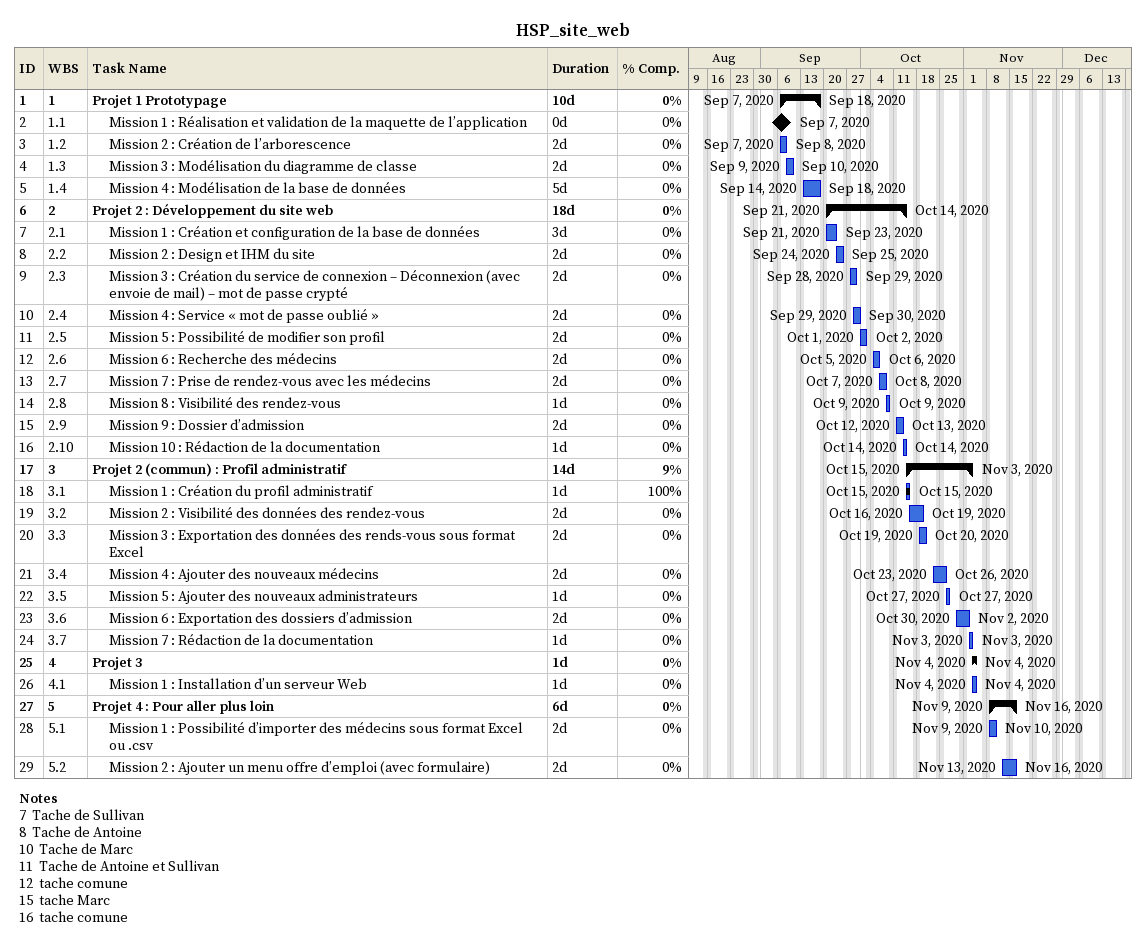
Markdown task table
HSP_site_web

| ID | WBS | Task | Duration | Start | Finish | % complete |
|---|---|---|---|---|---|---|
| 1 | 1 | **Projet 1 Prototypage** | 10d | 2020-09-07 | 2020-09-18 | 0 |
| 2 | 1.1 | Mission 1 : Réalisation et validation de la maquette de l’application | 0d | 2020-09-07 | 2020-09-07 | 0 |
| 3 | 1.2 | Mission 2 : Création de l’arborescence | 2d | 2020-09-07 | 2020-09-08 | 0 |
| 4 | 1.3 | Mission 3 : Modélisation du diagramme de classe | 2d | 2020-09-09 | 2020-09-10 | 0 |
| 5 | 1.4 | Mission 4 : Modélisation de la base de données | 5d | 2020-09-14 | 2020-09-18 | 0 |
| 6 | 2 | **Projet 2 : Développement du site web** | 18d | 2020-09-21 | 2020-10-14 | 0 |
| 7 | 2.1 | Mission 1 : Création et configuration de la base de données | 3d | 2020-09-21 | 2020-09-23 | 0 |
| 8 | 2.2 | Mission 2 : Design et IHM du site | 2d | 2020-09-24 | 2020-09-25 | 0 |
| 9 | 2.3 | Mission 3 : Création du service de connexion – Déconnexion (avec envoie de mail) – mot de passe crypté | 2d | 2020-09-28 | 2020-09-29 | 0 |
| 10 | 2.4 | Mission 4 : Service « mot de passe oublié » | 2d | 2020-09-29 | 2020-09-30 | 0 |
| 11 | 2.5 | Mission 5 : Possibilité de modifier son profil | 2d | 2020-10-01 | 2020-10-02 | 0 |
| 12 | 2.6 | Mission 6 : Recherche des médecins | 2d | 2020-10-05 | 2020-10-06 | 0 |
| 13 | 2.7 | Mission 7 : Prise de rendez-vous avec les médecins | 2d | 2020-10-07 | 2020-10-08 | 0 |
| 14 | 2.8 | Mission 8 : Visibilité des rendez-vous | 1d | 2020-10-09 | 2020-10-09 | 0 |
| 15 | 2.9 | Mission 9 : Dossier d’admission | 2d | 2020-10-12 | 2020-10-13 | 0 |
| 16 | 2.10 | Mission 10 : Rédaction de la documentation | 1d | 2020-10-14 | 2020-10-14 | 0 |
| 17 | 3 | **Projet 2 (commun) : Profil administratif** | 14d | 2020-10-15 | 2020-11-03 | 9 |
| 18 | 3.1 | Mission 1 : Création du profil administratif | 1d | 2020-10-15 | 2020-10-15 | 100 |
| 19 | 3.2 | Mission 2 : Visibilité des données des rendez-vous | 2d | 2020-10-16 | 2020-10-19 | 0 |
| 20 | 3.3 | Mission 3 : Exportation des données des rends-vous sous format Excel | 2d | 2020-10-19 | 2020-10-20 | 0 |
| 21 | 3.4 | Mission 4 : Ajouter des nouveaux médecins | 2d | 2020-10-23 | 2020-10-26 | 0 |
| 22 | 3.5 | Mission 5 : Ajouter des nouveaux administrateurs | 1d | 2020-10-27 | 2020-10-27 | 0 |
| 23 | 3.6 | Mission 6 : Exportation des dossiers d’admission | 2d | 2020-10-30 | 2020-11-02 | 0 |
| 24 | 3.7 | Mission 7 : Rédaction de la documentation | 1d | 2020-11-03 | 2020-11-03 | 0 |
| 25 | 4 | **Projet 3** | 1d | 2020-11-04 | 2020-11-04 | 0 |
| 26 | 4.1 | Mission 1 : Installation d’un serveur Web | 1d | 2020-11-04 | 2020-11-04 | 0 |
| 27 | 5 | **Projet 4 : Pour aller plus loin** | 6d | 2020-11-09 | 2020-11-16 | 0 |
| 28 | 5.1 | Mission 1 : Possibilité d’importer des médecins sous format Excel ou .csv | 2d | 2020-11-09 | 2020-11-10 | 0 |
| 29 | 5.2 | Mission 2 : Ajouter un menu offre d’emploi (avec formulaire) | 2d | 2020-11-13 | 2020-11-16 | 0 |

Notes
- 7: Tache de Sullivan
- 8: Tache de Antoine
- 10: Tache de Marc
- 11: Tache de Antoine et Sullivan
- 12: tache comune
- 15: tache Marc
- 16: tache comune
